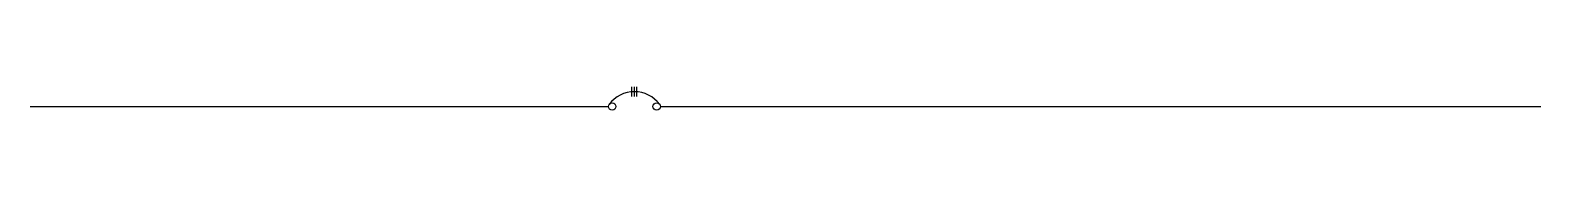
# Model space of a CAD drawing. Units: millimetres at full size, sheet at 1:100. Extents: x -15551 to 15061, y -3565 to -3090.
import ezdxf

# ---------------------------------------------------------------- set-up
doc = ezdxf.new("R2010")
doc.units = ezdxf.units.MM
doc.header["$LTSCALE"] = 100
doc.layers.add('0-0', color=7, linetype='Continuous')

msp = doc.modelspace()

# ---------------------------------------------------------------- linework, layer by layer
at = {"layer": '0-0', "color": 4}
for p, q in [((-3356.1, -3289.8), (-3356.1, -3089.8)), ((-3306.1, -3289.8), (-3306.1, -3089.8)), ((-3256.1, -3289.8), (-3256.1, -3089.8))]:
    msp.add_line(p, q, dxfattribs=at)
at = {"layer": '0-0'}
for p, q in [((-15551, -3489.8), (-3831.1, -3489.8)), ((-2781.1, -3489.8), (15061.2, -3489.8))]:
    msp.add_line(p, q, dxfattribs=at)
for centre in [(-3756.1, -3489.8), (-2856.1, -3489.8)]:
    msp.add_circle(centre, 75, dxfattribs=at)
msp.add_arc((-3306.1, -3829.8), 640, 36.89999, 143.09999, dxfattribs=at)

doc.saveas('drawing.dxf')
